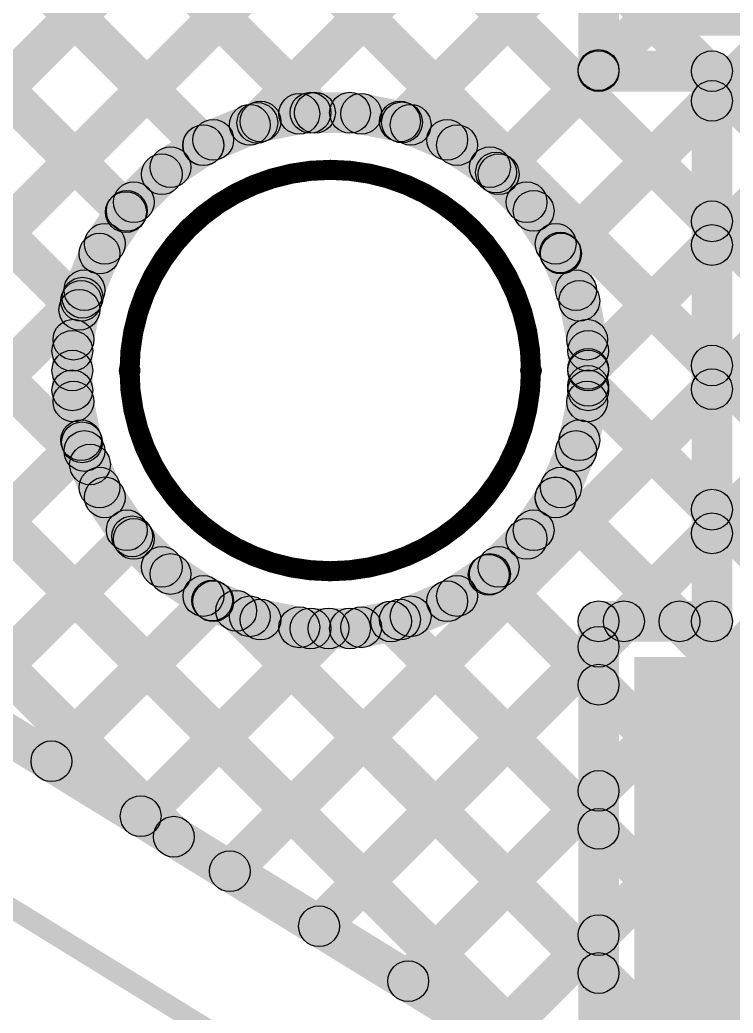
# Model space of a CAD drawing. Header units: millimetres. Extents: x -0.002 to 0.947, y -0.256 to 0.635.
# Drawn here: x 0.0769 to 0.2168, y -0.067 to 0.1279 of the extents above; entities that cross this region are included whole.
import ezdxf

# ---------------------------------------------------------------- set-up
doc = ezdxf.new("R2010")
doc.units = ezdxf.units.MM
doc.header["$MEASUREMENT"] = 0
for name, color, linetype in [('BottomLayer', 5, 'Continuous'), ('Mechanical2', 216, 'Continuous'), ('MultiLayer', 9, 'Continuous'), ('TopLayer', 1, 'Continuous'), ('TopPaste', 8, 'Continuous'), ('TopSolder', 216, 'Continuous')]:
    doc.layers.add(name, color=color, linetype=linetype)

# ---------------------------------------------------------------- blocks, each defined once
blk = doc.blocks.new('DC_005_5A_2_5_SMT_2')
at = {"layer": 'TopLayer'}
blk.add_hatch(color=1, dxfattribs=at).paths.add_polyline_path([(-0.05512, 0.27165), (0.05512, 0.27165), (0.05512, 0.17717), (-0.05512, 0.17717)])
at = {"layer": 'TopPaste'}
blk.add_hatch(color=8, dxfattribs=at).paths.add_polyline_path([(-0.05512, 0.27165), (0.05512, 0.27165), (0.05512, 0.17717), (-0.05512, 0.17717)])
at = {"layer": 'TopSolder'}
for points in [[(-0.05912, 0.27565), (0.05912, 0.27565), (0.05912, 0.17317), (-0.05912, 0.17317)], [(0.18104, 0.27565), (0.29928, 0.27565), (0.29928, 0.17317), (0.18104, 0.17317)]]:
    blk.add_hatch(color=216, dxfattribs=at).paths.add_polyline_path(points)

msp = doc.modelspace()

# ---------------------------------------------------------------- hatches: boundary and pattern name
at = {"layer": 'BottomLayer'}
for points in [[(0.03217, 0.29146), (0.03783, 0.29712), (0.47212, -0.13717), (0.46646, -0.14283)], [(0.03783, 0.07289), (0.03217, 0.07855), (0.24363, 0.29001), (0.24929, 0.28436)], [(0.03783, 0.04461), (0.03217, 0.05027), (0.25778, 0.27587), (0.26343, 0.27022)], [(0.03217, 0.26318), (0.03783, 0.26883), (0.44383, -0.13717), (0.43818, -0.14283)], [(0.12633, 0.10483), (0.12067, 0.11048), (0.27539, 0.2652), (0.28105, 0.25954)], [(0.12093, -0.04199), (0.11528, -0.03633), (0.41563, 0.26402), (0.42129, 0.25836)], [(0.12093, -0.04199), (0.11528, -0.03633), (0.41563, 0.26402), (0.42129, 0.25836)], [(0.13843, -0.05278), (0.13278, -0.04712), (0.44391, 0.26402), (0.44957, 0.25836)], [(0.1547, 0.10492), (0.14905, 0.11057), (0.30249, 0.26402), (0.30815, 0.25836)], [(0.15593, -0.06356), (0.15027, -0.05791), (0.4722, 0.26402), (0.47785, 0.25836)], [(0.17315, 0.09508), (0.16749, 0.10073), (0.33078, 0.26402), (0.33643, 0.25836)], [(0.17343, -0.07435), (0.16777, -0.06869), (0.50048, 0.26402), (0.50614, 0.25836)], [(0.18573, 0.07938), (0.18008, 0.08504), (0.35906, 0.26402), (0.36472, 0.25836)], [(0.19121, 0.05657), (0.18555, 0.06223), (0.38734, 0.26402), (0.393, 0.25836)], [(0.03217, 0.23489), (0.03783, 0.24055), (0.41555, -0.13717), (0.40989, -0.14283)], [(0.03217, 0.20661), (0.03783, 0.21227), (0.13762, 0.11247), (0.13197, 0.10681)], [(0.03217, 0.17832), (0.03783, 0.18398), (0.11572, 0.10609), (0.11007, 0.10043)], [(0.03217, 0.15004), (0.03783, 0.1557), (0.10056, 0.09297), (0.0949, 0.08731)], [(0.19093, -0.08514), (0.18527, -0.07948), (0.41748, 0.15273), (0.42314, 0.14708)], [(0.03217, 0.12176), (0.03783, 0.12741), (0.09142, 0.07382), (0.08576, 0.06816)], [(0.1249, 0.10399), (0.12334, 0.11184), (0.13095, 0.11335), (0.13251, 0.1055)], [(0.13392, 0.10564), (0.13392, 0.11364), (0.14167, 0.11364), (0.14167, 0.10564)], [(0.14308, 0.1055), (0.14464, 0.11335), (0.15225, 0.11184), (0.15069, 0.10399)], [(0.11639, 0.10061), (0.11332, 0.108), (0.12049, 0.11097), (0.12355, 0.10358)], [(0.15204, 0.10358), (0.1551, 0.11097), (0.16227, 0.108), (0.15921, 0.10061)], [(0.10869, 0.09564), (0.10424, 0.10229), (0.11069, 0.1066), (0.11514, 0.09994)], [(0.16045, 0.09994), (0.1649, 0.1066), (0.17135, 0.10229), (0.1669, 0.09564)], [(0.10211, 0.08925), (0.09646, 0.09491), (0.10194, 0.10039), (0.1076, 0.09474)], [(0.16799, 0.09474), (0.17365, 0.10039), (0.17913, 0.09491), (0.17348, 0.08925)], [(0.03217, 0.09347), (0.03783, 0.09913), (0.0935, 0.04345), (0.08785, 0.0378)], [(0.09691, 0.08171), (0.09025, 0.08616), (0.09456, 0.09261), (0.10121, 0.08816)], [(0.17438, 0.08816), (0.18103, 0.09261), (0.18534, 0.08616), (0.17868, 0.08171)], [(0.09327, 0.0733), (0.08588, 0.07636), (0.08885, 0.08353), (0.09624, 0.08047)], [(0.17935, 0.08047), (0.18674, 0.08353), (0.18971, 0.07636), (0.18232, 0.0733)], [(0.03783, 0.01633), (0.03217, 0.02198), (0.08637, 0.07618), (0.09203, 0.07052)], [(0.09135, 0.06434), (0.0835, 0.0659), (0.08501, 0.07351), (0.09286, 0.07195)], [(0.18273, 0.07195), (0.19058, 0.07351), (0.19209, 0.0659), (0.18424, 0.06434)], [(0.03217, 0.06519), (0.03783, 0.07084), (0.18369, -0.07502), (0.17803, -0.08068)], [(0.09121, 0.05906), (0.08321, 0.05906), (0.08321, 0.06293), (0.09121, 0.06293)], [(0.19238, 0.05906), (0.18438, 0.05906), (0.18438, 0.06293), (0.19238, 0.06293)], [(0.09121, 0.05518), (0.08321, 0.05518), (0.08321, 0.05906), (0.09121, 0.05906)], [(0.19238, 0.05518), (0.18438, 0.05518), (0.18438, 0.05906), (0.19238, 0.05906)], [(0.18555, 0.05323), (0.19121, 0.05888), (0.38727, -0.13717), (0.38161, -0.14283)], [(0.0835, 0.05221), (0.09135, 0.05377), (0.09286, 0.04616), (0.08501, 0.0446)], [(0.19058, 0.0446), (0.18273, 0.04616), (0.18424, 0.05377), (0.19209, 0.05221)], [(0.05094, 0.00116), (0.04529, 0.00681), (0.08628, 0.04781), (0.09193, 0.04215)], [(0.08588, 0.04175), (0.09327, 0.04481), (0.09624, 0.03765), (0.08885, 0.03458)], [(0.18674, 0.03458), (0.17935, 0.03765), (0.18232, 0.04481), (0.18971, 0.04175)], [(0.03217, 0.0369), (0.03783, 0.04256), (0.10995, -0.02956), (0.10429, -0.03522)], [(0.09025, 0.03195), (0.09691, 0.0364), (0.10121, 0.02995), (0.09456, 0.0255)], [(0.18103, 0.0255), (0.17438, 0.02995), (0.17868, 0.0364), (0.18534, 0.03195)], [(0.17917, 0.03133), (0.18483, 0.03698), (0.35898, -0.13717), (0.35332, -0.14283)], [(0.06844, -0.00963), (0.06278, -0.00397), (0.09612, 0.02936), (0.10177, 0.0237)], [(0.09646, 0.0232), (0.10211, 0.02886), (0.1076, 0.02337), (0.10194, 0.01772)], [(0.17365, 0.01772), (0.16799, 0.02337), (0.17348, 0.02886), (0.17913, 0.0232)], [(0.10424, 0.01582), (0.10869, 0.02247), (0.11514, 0.01817), (0.11069, 0.01151)], [(0.1649, 0.01151), (0.16045, 0.01817), (0.1669, 0.02247), (0.17135, 0.01582)], [(0.16605, 0.01616), (0.17171, 0.02182), (0.3307, -0.13717), (0.32504, -0.14283)], [(0.08594, -0.02042), (0.08028, -0.01476), (0.11181, 0.01677), (0.11747, 0.01112)], [(0.11332, 0.01011), (0.11639, 0.0175), (0.12355, 0.01453), (0.12049, 0.00714)], [(0.1551, 0.00714), (0.15204, 0.01453), (0.15921, 0.0175), (0.16227, 0.01011)], [(0.0329, 0.00866), (0.0371, 0.01547), (0.28379, -0.13659), (0.27959, -0.14341)], [(0.11654, 0.00911), (0.12219, 0.01476), (0.25743, -0.12048), (0.25178, -0.12613)], [(0.12334, 0.00627), (0.1249, 0.01412), (0.13251, 0.01261), (0.13095, 0.00476)], [(0.14464, 0.00476), (0.14308, 0.01261), (0.15069, 0.01412), (0.15225, 0.00627)], [(0.13392, 0.00447), (0.13392, 0.01247), (0.14167, 0.01247), (0.14167, 0.00447)], [(0.1469, 0.00702), (0.15256, 0.01268), (0.30241, -0.13717), (0.29676, -0.14283)], [(0.10344, -0.0312), (0.09778, -0.02555), (0.13462, 0.0113), (0.14028, 0.00564)]]:
    msp.add_hatch(color=5, dxfattribs=at).paths.add_polyline_path(points)
h = msp.add_hatch(color=5, dxfattribs=at)
edge = h.paths.add_edge_path()
edge.add_arc((0.13173, 0.10943), 0.004, 0, 360)
h = msp.add_hatch(color=5, dxfattribs=at)
edge = h.paths.add_edge_path()
edge.add_arc((0.13392, 0.10964), 0.004, 0, 360)
h = msp.add_hatch(color=5, dxfattribs=at)
edge = h.paths.add_edge_path()
edge.add_arc((0.1348, 0.10964), 0.004, 0, 360)
h = msp.add_hatch(color=5, dxfattribs=at)
edge = h.paths.add_edge_path()
edge.add_arc((0.14167, 0.10964), 0.004, 0, 360)
h = msp.add_hatch(color=5, dxfattribs=at)
edge = h.paths.add_edge_path()
edge.add_arc((0.14386, 0.10943), 0.004, 0, 360)
h = msp.add_hatch(color=5, dxfattribs=at)
edge = h.paths.add_edge_path()
edge.add_arc((0.12202, 0.10727), 0.004, 0, 360)
h = msp.add_hatch(color=5, dxfattribs=at)
edge = h.paths.add_edge_path()
edge.add_arc((0.1235, 0.10765), 0.004, 0, 360)
h = msp.add_hatch(color=5, dxfattribs=at)
edge = h.paths.add_edge_path()
edge.add_arc((0.12412, 0.10791), 0.004, 0, 360)
h = msp.add_hatch(color=5, dxfattribs=at)
edge = h.paths.add_edge_path()
edge.add_arc((0.15147, 0.10791), 0.004, 0, 360)
h = msp.add_hatch(color=5, dxfattribs=at)
edge = h.paths.add_edge_path()
edge.add_arc((0.15187, 0.10774), 0.004, 0, 360)
h = msp.add_hatch(color=5, dxfattribs=at)
edge = h.paths.add_edge_path()
edge.add_arc((0.15357, 0.10727), 0.004, 0, 360)
h = msp.add_hatch(color=5, dxfattribs=at)
edge = h.paths.add_edge_path()
edge.add_arc((0.1129, 0.10326), 0.004, 0, 360)
h = msp.add_hatch(color=5, dxfattribs=at)
edge = h.paths.add_edge_path()
edge.add_arc((0.11292, 0.10327), 0.004, 0, 360)
h = msp.add_hatch(color=5, dxfattribs=at)
edge = h.paths.add_edge_path()
edge.add_arc((0.11485, 0.10431), 0.004, 0, 360)
h = msp.add_hatch(color=5, dxfattribs=at)
edge = h.paths.add_edge_path()
edge.add_arc((0.16074, 0.10431), 0.004, 0, 360)
h = msp.add_hatch(color=5, dxfattribs=at)
edge = h.paths.add_edge_path()
edge.add_arc((0.16267, 0.10327), 0.004, 0, 360)
h = msp.add_hatch(color=5, dxfattribs=at)
edge = h.paths.add_edge_path()
edge.add_arc((0.10477, 0.09757), 0.004, 0, 360)
h = msp.add_hatch(color=5, dxfattribs=at)
edge = h.paths.add_edge_path()
edge.add_arc((0.10647, 0.09896), 0.004, 0, 360)
h = msp.add_hatch(color=5, dxfattribs=at)
edge = h.paths.add_edge_path()
edge.add_arc((0.16912, 0.09896), 0.004, 0, 360)
h = msp.add_hatch(color=5, dxfattribs=at)
edge = h.paths.add_edge_path()
edge.add_arc((0.17032, 0.0979), 0.004, 0, 360)
h = msp.add_hatch(color=5, dxfattribs=at)
edge = h.paths.add_edge_path()
edge.add_arc((0.17082, 0.09757), 0.004, 0, 360)
h = msp.add_hatch(color=5, dxfattribs=at)
edge = h.paths.add_edge_path()
edge.add_arc((0.09928, 0.09208), 0.004, 0, 360)
h = msp.add_hatch(color=5, dxfattribs=at)
edge = h.paths.add_edge_path()
edge.add_arc((0.17631, 0.09208), 0.004, 0, 360)
h = msp.add_hatch(color=5, dxfattribs=at)
edge = h.paths.add_edge_path()
edge.add_arc((0.09773, 0.09014), 0.004, 0, 360)
h = msp.add_hatch(color=5, dxfattribs=at)
edge = h.paths.add_edge_path()
edge.add_arc((0.09789, 0.09038), 0.004, 0, 360)
h = msp.add_hatch(color=5, dxfattribs=at)
edge = h.paths.add_edge_path()
edge.add_arc((0.1777, 0.09038), 0.004, 0, 360)
h = msp.add_hatch(color=5, dxfattribs=at)
edge = h.paths.add_edge_path()
edge.add_arc((0.09358, 0.08393), 0.004, 0, 360)
h = msp.add_hatch(color=5, dxfattribs=at)
edge = h.paths.add_edge_path()
edge.add_arc((0.18201, 0.08393), 0.004, 0, 360)
h = msp.add_hatch(color=5, dxfattribs=at)
edge = h.paths.add_edge_path()
edge.add_arc((0.09254, 0.082), 0.004, 0, 360)
h = msp.add_hatch(color=5, dxfattribs=at)
edge = h.paths.add_edge_path()
edge.add_arc((0.18291, 0.08221), 0.004, 0, 360)
h = msp.add_hatch(color=5, dxfattribs=at)
edge = h.paths.add_edge_path()
edge.add_arc((0.18305, 0.082), 0.004, 0, 360)
h = msp.add_hatch(color=5, dxfattribs=at)
edge = h.paths.add_edge_path()
edge.add_arc((0.08958, 0.07483), 0.004, 0, 360)
h = msp.add_hatch(color=5, dxfattribs=at)
edge = h.paths.add_edge_path()
edge.add_arc((0.18601, 0.07483), 0.004, 0, 360)
h = msp.add_hatch(color=5, dxfattribs=at)
edge = h.paths.add_edge_path()
edge.add_arc((0.08894, 0.07273), 0.004, 0, 360)
h = msp.add_hatch(color=5, dxfattribs=at)
edge = h.paths.add_edge_path()
edge.add_arc((0.0892, 0.07335), 0.004, 0, 360)
h = msp.add_hatch(color=5, dxfattribs=at)
edge = h.paths.add_edge_path()
edge.add_arc((0.18665, 0.07273), 0.004, 0, 360)
h = msp.add_hatch(color=5, dxfattribs=at)
edge = h.paths.add_edge_path()
edge.add_arc((0.08859, 0.07099), 0.004, 0, 360)
h = msp.add_hatch(color=5, dxfattribs=at)
edge = h.paths.add_edge_path()
edge.add_arc((0.08743, 0.06512), 0.004, 0, 360)
h = msp.add_hatch(color=5, dxfattribs=at)
edge = h.paths.add_edge_path()
edge.add_arc((0.18817, 0.06512), 0.004, 0, 360)
h = msp.add_hatch(color=5, dxfattribs=at)
edge = h.paths.add_edge_path()
edge.add_arc((0.08721, 0.06293), 0.004, 0, 360)
h = msp.add_hatch(color=5, dxfattribs=at)
edge = h.paths.add_edge_path()
edge.add_arc((0.18838, 0.06293), 0.004, 0, 360)
h = msp.add_hatch(color=5, dxfattribs=at)
edge = h.paths.add_edge_path()
edge.add_arc((0.08721, 0.05906), 0.004, 0, 360)
h = msp.add_hatch(color=5, dxfattribs=at)
edge = h.paths.add_edge_path()
edge.add_arc((0.08721, 0.05906), 0.004, 0, 360)
h = msp.add_hatch(color=5, dxfattribs=at)
edge = h.paths.add_edge_path()
edge.add_arc((0.18838, 0.0594), 0.004, 0, 360)
h = msp.add_hatch(color=5, dxfattribs=at)
edge = h.paths.add_edge_path()
edge.add_arc((0.18838, 0.05906), 0.004, 0, 360)
h = msp.add_hatch(color=5, dxfattribs=at)
edge = h.paths.add_edge_path()
edge.add_arc((0.18838, 0.05906), 0.004, 0, 360)
h = msp.add_hatch(color=5, dxfattribs=at)
edge = h.paths.add_edge_path()
edge.add_arc((0.08721, 0.05518), 0.004, 0, 360)
h = msp.add_hatch(color=5, dxfattribs=at)
edge = h.paths.add_edge_path()
edge.add_arc((0.18838, 0.05606), 0.004, 0, 360)
h = msp.add_hatch(color=5, dxfattribs=at)
edge = h.paths.add_edge_path()
edge.add_arc((0.18838, 0.05518), 0.004, 0, 360)
h = msp.add_hatch(color=5, dxfattribs=at)
edge = h.paths.add_edge_path()
edge.add_arc((0.08743, 0.05299), 0.004, 0, 360)
h = msp.add_hatch(color=5, dxfattribs=at)
edge = h.paths.add_edge_path()
edge.add_arc((0.18817, 0.05299), 0.004, 0, 360)
h = msp.add_hatch(color=5, dxfattribs=at)
edge = h.paths.add_edge_path()
edge.add_arc((0.08894, 0.04538), 0.004, 0, 360)
h = msp.add_hatch(color=5, dxfattribs=at)
edge = h.paths.add_edge_path()
edge.add_arc((0.08911, 0.04498), 0.004, 0, 360)
h = msp.add_hatch(color=5, dxfattribs=at)
edge = h.paths.add_edge_path()
edge.add_arc((0.18665, 0.04538), 0.004, 0, 360)
h = msp.add_hatch(color=5, dxfattribs=at)
edge = h.paths.add_edge_path()
edge.add_arc((0.08958, 0.04328), 0.004, 0, 360)
h = msp.add_hatch(color=5, dxfattribs=at)
edge = h.paths.add_edge_path()
edge.add_arc((0.18601, 0.04328), 0.004, 0, 360)
h = msp.add_hatch(color=5, dxfattribs=at)
edge = h.paths.add_edge_path()
edge.add_arc((0.09068, 0.04062), 0.004, 0, 360)
h = msp.add_hatch(color=5, dxfattribs=at)
edge = h.paths.add_edge_path()
edge.add_arc((0.09254, 0.03611), 0.004, 0, 360)
h = msp.add_hatch(color=5, dxfattribs=at)
edge = h.paths.add_edge_path()
edge.add_arc((0.18305, 0.03611), 0.004, 0, 360)
h = msp.add_hatch(color=5, dxfattribs=at)
edge = h.paths.add_edge_path()
edge.add_arc((0.09358, 0.03418), 0.004, 0, 360)
h = msp.add_hatch(color=5, dxfattribs=at)
edge = h.paths.add_edge_path()
edge.add_arc((0.182, 0.03416), 0.004, 0, 360)
h = msp.add_hatch(color=5, dxfattribs=at)
edge = h.paths.add_edge_path()
edge.add_arc((0.18201, 0.03418), 0.004, 0, 360)
h = msp.add_hatch(color=5, dxfattribs=at)
edge = h.paths.add_edge_path()
edge.add_arc((0.09789, 0.02773), 0.004, 0, 360)
h = msp.add_hatch(color=5, dxfattribs=at)
edge = h.paths.add_edge_path()
edge.add_arc((0.1777, 0.02773), 0.004, 0, 360)
h = msp.add_hatch(color=5, dxfattribs=at)
edge = h.paths.add_edge_path()
edge.add_arc((0.09895, 0.02653), 0.004, 0, 360)
h = msp.add_hatch(color=5, dxfattribs=at)
edge = h.paths.add_edge_path()
edge.add_arc((0.09928, 0.02603), 0.004, 0, 360)
h = msp.add_hatch(color=5, dxfattribs=at)
edge = h.paths.add_edge_path()
edge.add_arc((0.17631, 0.02603), 0.004, 0, 360)
h = msp.add_hatch(color=5, dxfattribs=at)
edge = h.paths.add_edge_path()
edge.add_arc((0.10477, 0.02054), 0.004, 0, 360)
h = msp.add_hatch(color=5, dxfattribs=at)
edge = h.paths.add_edge_path()
edge.add_arc((0.17082, 0.02054), 0.004, 0, 360)
h = msp.add_hatch(color=5, dxfattribs=at)
edge = h.paths.add_edge_path()
edge.add_arc((0.10647, 0.01915), 0.004, 0, 360)
h = msp.add_hatch(color=5, dxfattribs=at)
edge = h.paths.add_edge_path()
edge.add_arc((0.16888, 0.01899), 0.004, 0, 360)
h = msp.add_hatch(color=5, dxfattribs=at)
edge = h.paths.add_edge_path()
edge.add_arc((0.16912, 0.01915), 0.004, 0, 360)
h = msp.add_hatch(color=5, dxfattribs=at)
edge = h.paths.add_edge_path()
edge.add_arc((0.11292, 0.01484), 0.004, 0, 360)
h = msp.add_hatch(color=5, dxfattribs=at)
edge = h.paths.add_edge_path()
edge.add_arc((0.11464, 0.01395), 0.004, 0, 360)
h = msp.add_hatch(color=5, dxfattribs=at)
edge = h.paths.add_edge_path()
edge.add_arc((0.11485, 0.0138), 0.004, 0, 360)
h = msp.add_hatch(color=5, dxfattribs=at)
edge = h.paths.add_edge_path()
edge.add_arc((0.16074, 0.0138), 0.004, 0, 360)
h = msp.add_hatch(color=5, dxfattribs=at)
edge = h.paths.add_edge_path()
edge.add_arc((0.16267, 0.01484), 0.004, 0, 360)
h = msp.add_hatch(color=5, dxfattribs=at)
edge = h.paths.add_edge_path()
edge.add_arc((0.11936, 0.01194), 0.004, 0, 360)
h = msp.add_hatch(color=5, dxfattribs=at)
edge = h.paths.add_edge_path()
edge.add_arc((0.12202, 0.01084), 0.004, 0, 360)
h = msp.add_hatch(color=5, dxfattribs=at)
edge = h.paths.add_edge_path()
edge.add_arc((0.12412, 0.0102), 0.004, 0, 360)
h = msp.add_hatch(color=5, dxfattribs=at)
edge = h.paths.add_edge_path()
edge.add_arc((0.14973, 0.00985), 0.004, 0, 360)
h = msp.add_hatch(color=5, dxfattribs=at)
edge = h.paths.add_edge_path()
edge.add_arc((0.15147, 0.0102), 0.004, 0, 360)
h = msp.add_hatch(color=5, dxfattribs=at)
edge = h.paths.add_edge_path()
edge.add_arc((0.15357, 0.01084), 0.004, 0, 360)
h = msp.add_hatch(color=5, dxfattribs=at)
edge = h.paths.add_edge_path()
edge.add_arc((0.13173, 0.00869), 0.004, 0, 360)
h = msp.add_hatch(color=5, dxfattribs=at)
edge = h.paths.add_edge_path()
edge.add_arc((0.13392, 0.00847), 0.004, 0, 360)
h = msp.add_hatch(color=5, dxfattribs=at)
edge = h.paths.add_edge_path()
edge.add_arc((0.13745, 0.00847), 0.004, 0, 360)
h = msp.add_hatch(color=5, dxfattribs=at)
edge = h.paths.add_edge_path()
edge.add_arc((0.14167, 0.00847), 0.004, 0, 360)
h = msp.add_hatch(color=5, dxfattribs=at)
edge = h.paths.add_edge_path()
edge.add_arc((0.14386, 0.00869), 0.004, 0, 360)
h = msp.add_hatch(color=5, dxfattribs=at)
edge = h.paths.add_edge_path()
edge.add_arc((0.08311, -0.01759), 0.004, 0, 360)
h = msp.add_hatch(color=5, dxfattribs=at)
edge = h.paths.add_edge_path()
edge.add_arc((0.10061, -0.02837), 0.004, 0, 360)
h = msp.add_hatch(color=5, dxfattribs=at)
edge = h.paths.add_edge_path()
edge.add_arc((0.10712, -0.03239), 0.004, 0, 360)
h = msp.add_hatch(color=5, dxfattribs=at)
edge = h.paths.add_edge_path()
edge.add_arc((0.11811, -0.03916), 0.004, 0, 360)
h = msp.add_hatch(color=5, dxfattribs=at)
edge = h.paths.add_edge_path()
edge.add_arc((0.11811, -0.03916), 0.004, 0, 360)
h = msp.add_hatch(color=5, dxfattribs=at)
edge = h.paths.add_edge_path()
edge.add_arc((0.1356, -0.04995), 0.004, 0, 360)
h = msp.add_hatch(color=5, dxfattribs=at)
edge = h.paths.add_edge_path()
edge.add_arc((0.1531, -0.06073), 0.004, 0, 360)
at = {"layer": 'Mechanical2'}
h = msp.add_hatch(color=216, dxfattribs=at)
edge = h.paths.add_edge_path()
edge.add_arc((0.09843, 0.05906), 0.00197, 0, 360)
h = msp.add_hatch(color=216, dxfattribs=at)
edge = h.paths.add_edge_path()
edge.add_arc((0.17717, 0.05906), 0.00197, 0, 360)
msp.add_hatch(color=216, dxfattribs=at).paths.add_polyline_path([(-0.00103, -0.00168), (0.00103, 0.00168), (0.28843, -0.17549), (0.28637, -0.17884)])
at = {"layer": 'TopLayer'}
for points in [[(0.03217, 0.26318), (0.03783, 0.26883), (0.2155, 0.09116), (0.20984, 0.08551)], [(0.19443, 0.11778), (0.18643, 0.11778), (0.18643, 0.25002), (0.19443, 0.25002)], [(0.03217, 0.23489), (0.03783, 0.24055), (0.2155, 0.06288), (0.20984, 0.05722)], [(0.03783, 0.07289), (0.03217, 0.07855), (0.1876, 0.23398), (0.19325, 0.22832)], [(0.03217, 0.20661), (0.03783, 0.21227), (0.13762, 0.11247), (0.13197, 0.10681)], [(0.03783, 0.04461), (0.03217, 0.05027), (0.1876, 0.20569), (0.19325, 0.20004)], [(0.03217, 0.17832), (0.03783, 0.18398), (0.11572, 0.10609), (0.11007, 0.10043)], [(0.12633, 0.10483), (0.12067, 0.11048), (0.1876, 0.17741), (0.19325, 0.17175)], [(0.03217, 0.15004), (0.03783, 0.1557), (0.10056, 0.09297), (0.0949, 0.08731)], [(0.1547, 0.10492), (0.14905, 0.11057), (0.1876, 0.14912), (0.19325, 0.14347)], [(0.03217, 0.12176), (0.03783, 0.12741), (0.09142, 0.07382), (0.08576, 0.06816)], [(0.17315, 0.09508), (0.16749, 0.10073), (0.1876, 0.12084), (0.19325, 0.11518)], [(0.19043, 0.11378), (0.19043, 0.12178), (0.21267, 0.12178), (0.21267, 0.11378)], [(0.21667, 0.00986), (0.20867, 0.00986), (0.20867, 0.11778), (0.21667, 0.11778)], [(0.1249, 0.10399), (0.12334, 0.11184), (0.13095, 0.11335), (0.13251, 0.1055)], [(0.13392, 0.10564), (0.13392, 0.11364), (0.14167, 0.11364), (0.14167, 0.10564)], [(0.14308, 0.1055), (0.14464, 0.11335), (0.15225, 0.11184), (0.15069, 0.10399)], [(0.18573, 0.07938), (0.18008, 0.08504), (0.20984, 0.1148), (0.2155, 0.10914)], [(0.11639, 0.10061), (0.11332, 0.108), (0.12049, 0.11097), (0.12355, 0.10358)], [(0.15204, 0.10358), (0.1551, 0.11097), (0.16227, 0.108), (0.15921, 0.10061)], [(0.10869, 0.09564), (0.10424, 0.10229), (0.11069, 0.1066), (0.11514, 0.09994)], [(0.16045, 0.09994), (0.1649, 0.1066), (0.17135, 0.10229), (0.1669, 0.09564)], [(0.10211, 0.08925), (0.09646, 0.09491), (0.10194, 0.10039), (0.1076, 0.09474)], [(0.16799, 0.09474), (0.17365, 0.10039), (0.17913, 0.09491), (0.17348, 0.08925)], [(0.03217, 0.09347), (0.03783, 0.09913), (0.0935, 0.04345), (0.08785, 0.0378)], [(0.09691, 0.08171), (0.09025, 0.08616), (0.09456, 0.09261), (0.10121, 0.08816)], [(0.17438, 0.08816), (0.18103, 0.09261), (0.18534, 0.08616), (0.17868, 0.08171)], [(0.19121, 0.05657), (0.18555, 0.06223), (0.20984, 0.08652), (0.2155, 0.08086)], [(0.09327, 0.0733), (0.08588, 0.07636), (0.08885, 0.08353), (0.09624, 0.08047)], [(0.17935, 0.08047), (0.18674, 0.08353), (0.18971, 0.07636), (0.18232, 0.0733)], [(0.03783, 0.01633), (0.03217, 0.02198), (0.08637, 0.07618), (0.09203, 0.07052)], [(0.09135, 0.06434), (0.0835, 0.0659), (0.08501, 0.07351), (0.09286, 0.07195)], [(0.18273, 0.07195), (0.19058, 0.07351), (0.19209, 0.0659), (0.18424, 0.06434)], [(0.03217, 0.06519), (0.03783, 0.07084), (0.18369, -0.07502), (0.17803, -0.08068)], [(0.09121, 0.05906), (0.08321, 0.05906), (0.08321, 0.06293), (0.09121, 0.06293)], [(0.19238, 0.05906), (0.18438, 0.05906), (0.18438, 0.06293), (0.19238, 0.06293)], [(0.09121, 0.05518), (0.08321, 0.05518), (0.08321, 0.05906), (0.09121, 0.05906)], [(0.19238, 0.05518), (0.18438, 0.05518), (0.18438, 0.05906), (0.19238, 0.05906)], [(0.18555, 0.05323), (0.19121, 0.05888), (0.2155, 0.0346), (0.20984, 0.02894)], [(0.12093, -0.04199), (0.11528, -0.03633), (0.20984, 0.05823), (0.2155, 0.05257)], [(0.12093, -0.04199), (0.11528, -0.03633), (0.20984, 0.05823), (0.2155, 0.05257)], [(0.0835, 0.05221), (0.09135, 0.05377), (0.09286, 0.04616), (0.08501, 0.0446)], [(0.19058, 0.0446), (0.18273, 0.04616), (0.18424, 0.05377), (0.19209, 0.05221)], [(0.05094, 0.00116), (0.04529, 0.00681), (0.08628, 0.04781), (0.09193, 0.04215)], [(0.08588, 0.04175), (0.09327, 0.04481), (0.09624, 0.03765), (0.08885, 0.03458)], [(0.18674, 0.03458), (0.17935, 0.03765), (0.18232, 0.04481), (0.18971, 0.04175)], [(0.03217, 0.0369), (0.03783, 0.04256), (0.10995, -0.02956), (0.10429, -0.03522)], [(0.09025, 0.03195), (0.09691, 0.0364), (0.10121, 0.02995), (0.09456, 0.0255)], [(0.18103, 0.0255), (0.17438, 0.02995), (0.17868, 0.0364), (0.18534, 0.03195)], [(0.17917, 0.03133), (0.18483, 0.03698), (0.20912, 0.01269), (0.20346, 0.00703)], [(0.06844, -0.00963), (0.06278, -0.00397), (0.09612, 0.02936), (0.10177, 0.0237)], [(0.19824, 0.00703), (0.19258, 0.01269), (0.20984, 0.02995), (0.2155, 0.02429)], [(0.09646, 0.0232), (0.10211, 0.02886), (0.1076, 0.02337), (0.10194, 0.01772)], [(0.17365, 0.01772), (0.16799, 0.02337), (0.17348, 0.02886), (0.17913, 0.0232)], [(0.10424, 0.01582), (0.10869, 0.02247), (0.11514, 0.01817), (0.11069, 0.01151)], [(0.1649, 0.01151), (0.16045, 0.01817), (0.1669, 0.02247), (0.17135, 0.01582)], [(0.16605, 0.01616), (0.17171, 0.02182), (0.19325, 0.00027), (0.1876, -0.00539)], [(0.08594, -0.02042), (0.08028, -0.01476), (0.11181, 0.01677), (0.11747, 0.01112)], [(0.11332, 0.01011), (0.11639, 0.0175), (0.12355, 0.01453), (0.12049, 0.00714)], [(0.1551, 0.00714), (0.15204, 0.01453), (0.15921, 0.0175), (0.16227, 0.01011)], [(0.0329, 0.00866), (0.0371, 0.01547), (0.19252, -0.08034), (0.18833, -0.08715)], [(0.11654, 0.00911), (0.12219, 0.01476), (0.19325, -0.0563), (0.1876, -0.06195)], [(0.12334, 0.00627), (0.1249, 0.01412), (0.13251, 0.01261), (0.13095, 0.00476)], [(0.14464, 0.00476), (0.14308, 0.01261), (0.15069, 0.01412), (0.15225, 0.00627)], [(0.19043, 0.00586), (0.19043, 0.01386), (0.21267, 0.01386), (0.21267, 0.00586)], [(0.13392, 0.00447), (0.13392, 0.01247), (0.14167, 0.01247), (0.14167, 0.00447)], [(0.1469, 0.00702), (0.15256, 0.01268), (0.19325, -0.02801), (0.1876, -0.03367)], [(0.19325, 0.00205), (0.1876, 0.0077), (0.19258, 0.01269), (0.19824, 0.00703)], [(0.10344, -0.0312), (0.09778, -0.02555), (0.13462, 0.0113), (0.14028, 0.00564)], [(0.19443, -0.08374), (0.18643, -0.08374), (0.18643, 0.00986), (0.19443, 0.00986)], [(0.13843, -0.05278), (0.13278, -0.04712), (0.1876, 0.0077), (0.19325, 0.00205)], [(0.15593, -0.06356), (0.15027, -0.05791), (0.1876, -0.02058), (0.19325, -0.02624)], [(0.17343, -0.07435), (0.16777, -0.06869), (0.1876, -0.04887), (0.19325, -0.05452)]]:
    msp.add_hatch(color=1, dxfattribs=at).paths.add_polyline_path(points)
h = msp.add_hatch(color=1, dxfattribs=at)
edge = h.paths.add_edge_path()
edge.add_arc((0.19043, 0.11801), 0.004, 0, 360)
h = msp.add_hatch(color=1, dxfattribs=at)
edge = h.paths.add_edge_path()
edge.add_arc((0.19043, 0.11778), 0.004, 0, 360)
h = msp.add_hatch(color=1, dxfattribs=at)
edge = h.paths.add_edge_path()
edge.add_arc((0.19043, 0.11778), 0.004, 0, 360)
h = msp.add_hatch(color=1, dxfattribs=at)
edge = h.paths.add_edge_path()
edge.add_arc((0.21267, 0.11778), 0.004, 0, 360)
h = msp.add_hatch(color=1, dxfattribs=at)
edge = h.paths.add_edge_path()
edge.add_arc((0.21267, 0.11778), 0.004, 0, 360)
h = msp.add_hatch(color=1, dxfattribs=at)
edge = h.paths.add_edge_path()
edge.add_arc((0.21267, 0.11197), 0.004, 0, 360)
h = msp.add_hatch(color=1, dxfattribs=at)
edge = h.paths.add_edge_path()
edge.add_arc((0.13173, 0.10943), 0.004, 0, 360)
h = msp.add_hatch(color=1, dxfattribs=at)
edge = h.paths.add_edge_path()
edge.add_arc((0.13392, 0.10964), 0.004, 0, 360)
h = msp.add_hatch(color=1, dxfattribs=at)
edge = h.paths.add_edge_path()
edge.add_arc((0.1348, 0.10964), 0.004, 0, 360)
h = msp.add_hatch(color=1, dxfattribs=at)
edge = h.paths.add_edge_path()
edge.add_arc((0.14167, 0.10964), 0.004, 0, 360)
h = msp.add_hatch(color=1, dxfattribs=at)
edge = h.paths.add_edge_path()
edge.add_arc((0.14386, 0.10943), 0.004, 0, 360)
h = msp.add_hatch(color=1, dxfattribs=at)
edge = h.paths.add_edge_path()
edge.add_arc((0.12202, 0.10727), 0.004, 0, 360)
h = msp.add_hatch(color=1, dxfattribs=at)
edge = h.paths.add_edge_path()
edge.add_arc((0.1235, 0.10765), 0.004, 0, 360)
h = msp.add_hatch(color=1, dxfattribs=at)
edge = h.paths.add_edge_path()
edge.add_arc((0.12412, 0.10791), 0.004, 0, 360)
h = msp.add_hatch(color=1, dxfattribs=at)
edge = h.paths.add_edge_path()
edge.add_arc((0.15147, 0.10791), 0.004, 0, 360)
h = msp.add_hatch(color=1, dxfattribs=at)
edge = h.paths.add_edge_path()
edge.add_arc((0.15187, 0.10774), 0.004, 0, 360)
h = msp.add_hatch(color=1, dxfattribs=at)
edge = h.paths.add_edge_path()
edge.add_arc((0.15357, 0.10727), 0.004, 0, 360)
h = msp.add_hatch(color=1, dxfattribs=at)
edge = h.paths.add_edge_path()
edge.add_arc((0.1129, 0.10326), 0.004, 0, 360)
h = msp.add_hatch(color=1, dxfattribs=at)
edge = h.paths.add_edge_path()
edge.add_arc((0.11292, 0.10327), 0.004, 0, 360)
h = msp.add_hatch(color=1, dxfattribs=at)
edge = h.paths.add_edge_path()
edge.add_arc((0.11485, 0.10431), 0.004, 0, 360)
h = msp.add_hatch(color=1, dxfattribs=at)
edge = h.paths.add_edge_path()
edge.add_arc((0.16074, 0.10431), 0.004, 0, 360)
h = msp.add_hatch(color=1, dxfattribs=at)
edge = h.paths.add_edge_path()
edge.add_arc((0.16267, 0.10327), 0.004, 0, 360)
h = msp.add_hatch(color=1, dxfattribs=at)
edge = h.paths.add_edge_path()
edge.add_arc((0.10477, 0.09757), 0.004, 0, 360)
h = msp.add_hatch(color=1, dxfattribs=at)
edge = h.paths.add_edge_path()
edge.add_arc((0.10647, 0.09896), 0.004, 0, 360)
h = msp.add_hatch(color=1, dxfattribs=at)
edge = h.paths.add_edge_path()
edge.add_arc((0.16912, 0.09896), 0.004, 0, 360)
h = msp.add_hatch(color=1, dxfattribs=at)
edge = h.paths.add_edge_path()
edge.add_arc((0.17032, 0.0979), 0.004, 0, 360)
h = msp.add_hatch(color=1, dxfattribs=at)
edge = h.paths.add_edge_path()
edge.add_arc((0.17082, 0.09757), 0.004, 0, 360)
h = msp.add_hatch(color=1, dxfattribs=at)
edge = h.paths.add_edge_path()
edge.add_arc((0.09928, 0.09208), 0.004, 0, 360)
h = msp.add_hatch(color=1, dxfattribs=at)
edge = h.paths.add_edge_path()
edge.add_arc((0.17631, 0.09208), 0.004, 0, 360)
h = msp.add_hatch(color=1, dxfattribs=at)
edge = h.paths.add_edge_path()
edge.add_arc((0.09773, 0.09014), 0.004, 0, 360)
h = msp.add_hatch(color=1, dxfattribs=at)
edge = h.paths.add_edge_path()
edge.add_arc((0.09789, 0.09038), 0.004, 0, 360)
h = msp.add_hatch(color=1, dxfattribs=at)
edge = h.paths.add_edge_path()
edge.add_arc((0.1777, 0.09038), 0.004, 0, 360)
h = msp.add_hatch(color=1, dxfattribs=at)
edge = h.paths.add_edge_path()
edge.add_arc((0.21267, 0.08834), 0.004, 0, 360)
h = msp.add_hatch(color=1, dxfattribs=at)
edge = h.paths.add_edge_path()
edge.add_arc((0.09358, 0.08393), 0.004, 0, 360)
h = msp.add_hatch(color=1, dxfattribs=at)
edge = h.paths.add_edge_path()
edge.add_arc((0.18201, 0.08393), 0.004, 0, 360)
h = msp.add_hatch(color=1, dxfattribs=at)
edge = h.paths.add_edge_path()
edge.add_arc((0.21267, 0.08369), 0.004, 0, 360)
h = msp.add_hatch(color=1, dxfattribs=at)
edge = h.paths.add_edge_path()
edge.add_arc((0.09254, 0.082), 0.004, 0, 360)
h = msp.add_hatch(color=1, dxfattribs=at)
edge = h.paths.add_edge_path()
edge.add_arc((0.18291, 0.08221), 0.004, 0, 360)
h = msp.add_hatch(color=1, dxfattribs=at)
edge = h.paths.add_edge_path()
edge.add_arc((0.18305, 0.082), 0.004, 0, 360)
h = msp.add_hatch(color=1, dxfattribs=at)
edge = h.paths.add_edge_path()
edge.add_arc((0.08958, 0.07483), 0.004, 0, 360)
h = msp.add_hatch(color=1, dxfattribs=at)
edge = h.paths.add_edge_path()
edge.add_arc((0.18601, 0.07483), 0.004, 0, 360)
h = msp.add_hatch(color=1, dxfattribs=at)
edge = h.paths.add_edge_path()
edge.add_arc((0.08894, 0.07273), 0.004, 0, 360)
h = msp.add_hatch(color=1, dxfattribs=at)
edge = h.paths.add_edge_path()
edge.add_arc((0.0892, 0.07335), 0.004, 0, 360)
h = msp.add_hatch(color=1, dxfattribs=at)
edge = h.paths.add_edge_path()
edge.add_arc((0.18665, 0.07273), 0.004, 0, 360)
h = msp.add_hatch(color=1, dxfattribs=at)
edge = h.paths.add_edge_path()
edge.add_arc((0.08859, 0.07099), 0.004, 0, 360)
h = msp.add_hatch(color=1, dxfattribs=at)
edge = h.paths.add_edge_path()
edge.add_arc((0.08743, 0.06512), 0.004, 0, 360)
h = msp.add_hatch(color=1, dxfattribs=at)
edge = h.paths.add_edge_path()
edge.add_arc((0.18817, 0.06512), 0.004, 0, 360)
h = msp.add_hatch(color=1, dxfattribs=at)
edge = h.paths.add_edge_path()
edge.add_arc((0.08721, 0.06293), 0.004, 0, 360)
h = msp.add_hatch(color=1, dxfattribs=at)
edge = h.paths.add_edge_path()
edge.add_arc((0.18838, 0.06293), 0.004, 0, 360)
h = msp.add_hatch(color=1, dxfattribs=at)
edge = h.paths.add_edge_path()
edge.add_arc((0.08721, 0.05906), 0.004, 0, 360)
h = msp.add_hatch(color=1, dxfattribs=at)
edge = h.paths.add_edge_path()
edge.add_arc((0.08721, 0.05906), 0.004, 0, 360)
h = msp.add_hatch(color=1, dxfattribs=at)
edge = h.paths.add_edge_path()
edge.add_arc((0.18838, 0.0594), 0.004, 0, 360)
h = msp.add_hatch(color=1, dxfattribs=at)
edge = h.paths.add_edge_path()
edge.add_arc((0.18838, 0.05906), 0.004, 0, 360)
h = msp.add_hatch(color=1, dxfattribs=at)
edge = h.paths.add_edge_path()
edge.add_arc((0.18838, 0.05906), 0.004, 0, 360)
h = msp.add_hatch(color=1, dxfattribs=at)
edge = h.paths.add_edge_path()
edge.add_arc((0.21267, 0.06005), 0.004, 0, 360)
h = msp.add_hatch(color=1, dxfattribs=at)
edge = h.paths.add_edge_path()
edge.add_arc((0.08721, 0.05518), 0.004, 0, 360)
h = msp.add_hatch(color=1, dxfattribs=at)
edge = h.paths.add_edge_path()
edge.add_arc((0.18838, 0.05606), 0.004, 0, 360)
h = msp.add_hatch(color=1, dxfattribs=at)
edge = h.paths.add_edge_path()
edge.add_arc((0.18838, 0.05518), 0.004, 0, 360)
h = msp.add_hatch(color=1, dxfattribs=at)
edge = h.paths.add_edge_path()
edge.add_arc((0.21267, 0.0554), 0.004, 0, 360)
h = msp.add_hatch(color=1, dxfattribs=at)
edge = h.paths.add_edge_path()
edge.add_arc((0.21267, 0.0554), 0.004, 0, 360)
h = msp.add_hatch(color=1, dxfattribs=at)
edge = h.paths.add_edge_path()
edge.add_arc((0.08743, 0.05299), 0.004, 0, 360)
h = msp.add_hatch(color=1, dxfattribs=at)
edge = h.paths.add_edge_path()
edge.add_arc((0.18817, 0.05299), 0.004, 0, 360)
h = msp.add_hatch(color=1, dxfattribs=at)
edge = h.paths.add_edge_path()
edge.add_arc((0.08894, 0.04538), 0.004, 0, 360)
h = msp.add_hatch(color=1, dxfattribs=at)
edge = h.paths.add_edge_path()
edge.add_arc((0.08911, 0.04498), 0.004, 0, 360)
h = msp.add_hatch(color=1, dxfattribs=at)
edge = h.paths.add_edge_path()
edge.add_arc((0.18665, 0.04538), 0.004, 0, 360)
h = msp.add_hatch(color=1, dxfattribs=at)
edge = h.paths.add_edge_path()
edge.add_arc((0.08958, 0.04328), 0.004, 0, 360)
h = msp.add_hatch(color=1, dxfattribs=at)
edge = h.paths.add_edge_path()
edge.add_arc((0.18601, 0.04328), 0.004, 0, 360)
h = msp.add_hatch(color=1, dxfattribs=at)
edge = h.paths.add_edge_path()
edge.add_arc((0.09068, 0.04062), 0.004, 0, 360)
h = msp.add_hatch(color=1, dxfattribs=at)
edge = h.paths.add_edge_path()
edge.add_arc((0.09254, 0.03611), 0.004, 0, 360)
h = msp.add_hatch(color=1, dxfattribs=at)
edge = h.paths.add_edge_path()
edge.add_arc((0.18305, 0.03611), 0.004, 0, 360)
h = msp.add_hatch(color=1, dxfattribs=at)
edge = h.paths.add_edge_path()
edge.add_arc((0.09358, 0.03418), 0.004, 0, 360)
h = msp.add_hatch(color=1, dxfattribs=at)
edge = h.paths.add_edge_path()
edge.add_arc((0.182, 0.03416), 0.004, 0, 360)
h = msp.add_hatch(color=1, dxfattribs=at)
edge = h.paths.add_edge_path()
edge.add_arc((0.18201, 0.03418), 0.004, 0, 360)
h = msp.add_hatch(color=1, dxfattribs=at)
edge = h.paths.add_edge_path()
edge.add_arc((0.21267, 0.03177), 0.004, 0, 360)
h = msp.add_hatch(color=1, dxfattribs=at)
edge = h.paths.add_edge_path()
edge.add_arc((0.09789, 0.02773), 0.004, 0, 360)
h = msp.add_hatch(color=1, dxfattribs=at)
edge = h.paths.add_edge_path()
edge.add_arc((0.1777, 0.02773), 0.004, 0, 360)
h = msp.add_hatch(color=1, dxfattribs=at)
edge = h.paths.add_edge_path()
edge.add_arc((0.09895, 0.02653), 0.004, 0, 360)
h = msp.add_hatch(color=1, dxfattribs=at)
edge = h.paths.add_edge_path()
edge.add_arc((0.09928, 0.02603), 0.004, 0, 360)
h = msp.add_hatch(color=1, dxfattribs=at)
edge = h.paths.add_edge_path()
edge.add_arc((0.17631, 0.02603), 0.004, 0, 360)
h = msp.add_hatch(color=1, dxfattribs=at)
edge = h.paths.add_edge_path()
edge.add_arc((0.21267, 0.02712), 0.004, 0, 360)
h = msp.add_hatch(color=1, dxfattribs=at)
edge = h.paths.add_edge_path()
edge.add_arc((0.10477, 0.02054), 0.004, 0, 360)
h = msp.add_hatch(color=1, dxfattribs=at)
edge = h.paths.add_edge_path()
edge.add_arc((0.17082, 0.02054), 0.004, 0, 360)
h = msp.add_hatch(color=1, dxfattribs=at)
edge = h.paths.add_edge_path()
edge.add_arc((0.10647, 0.01915), 0.004, 0, 360)
h = msp.add_hatch(color=1, dxfattribs=at)
edge = h.paths.add_edge_path()
edge.add_arc((0.16888, 0.01899), 0.004, 0, 360)
h = msp.add_hatch(color=1, dxfattribs=at)
edge = h.paths.add_edge_path()
edge.add_arc((0.16912, 0.01915), 0.004, 0, 360)
h = msp.add_hatch(color=1, dxfattribs=at)
edge = h.paths.add_edge_path()
edge.add_arc((0.11292, 0.01484), 0.004, 0, 360)
h = msp.add_hatch(color=1, dxfattribs=at)
edge = h.paths.add_edge_path()
edge.add_arc((0.11464, 0.01395), 0.004, 0, 360)
h = msp.add_hatch(color=1, dxfattribs=at)
edge = h.paths.add_edge_path()
edge.add_arc((0.11485, 0.0138), 0.004, 0, 360)
h = msp.add_hatch(color=1, dxfattribs=at)
edge = h.paths.add_edge_path()
edge.add_arc((0.16074, 0.0138), 0.004, 0, 360)
h = msp.add_hatch(color=1, dxfattribs=at)
edge = h.paths.add_edge_path()
edge.add_arc((0.16267, 0.01484), 0.004, 0, 360)
h = msp.add_hatch(color=1, dxfattribs=at)
edge = h.paths.add_edge_path()
edge.add_arc((0.11936, 0.01194), 0.004, 0, 360)
h = msp.add_hatch(color=1, dxfattribs=at)
edge = h.paths.add_edge_path()
edge.add_arc((0.12202, 0.01084), 0.004, 0, 360)
h = msp.add_hatch(color=1, dxfattribs=at)
edge = h.paths.add_edge_path()
edge.add_arc((0.12412, 0.0102), 0.004, 0, 360)
h = msp.add_hatch(color=1, dxfattribs=at)
edge = h.paths.add_edge_path()
edge.add_arc((0.14973, 0.00985), 0.004, 0, 360)
h = msp.add_hatch(color=1, dxfattribs=at)
edge = h.paths.add_edge_path()
edge.add_arc((0.15147, 0.0102), 0.004, 0, 360)
h = msp.add_hatch(color=1, dxfattribs=at)
edge = h.paths.add_edge_path()
edge.add_arc((0.15357, 0.01084), 0.004, 0, 360)
h = msp.add_hatch(color=1, dxfattribs=at)
edge = h.paths.add_edge_path()
edge.add_arc((0.19043, 0.00986), 0.004, 0, 360)
h = msp.add_hatch(color=1, dxfattribs=at)
edge = h.paths.add_edge_path()
edge.add_arc((0.19043, 0.00986), 0.004, 0, 360)
h = msp.add_hatch(color=1, dxfattribs=at)
edge = h.paths.add_edge_path()
edge.add_arc((0.19541, 0.00986), 0.004, 0, 360)
h = msp.add_hatch(color=1, dxfattribs=at)
edge = h.paths.add_edge_path()
edge.add_arc((0.19541, 0.00986), 0.004, 0, 360)
h = msp.add_hatch(color=1, dxfattribs=at)
edge = h.paths.add_edge_path()
edge.add_arc((0.20629, 0.00986), 0.004, 0, 360)
h = msp.add_hatch(color=1, dxfattribs=at)
edge = h.paths.add_edge_path()
edge.add_arc((0.21267, 0.00986), 0.004, 0, 360)
h = msp.add_hatch(color=1, dxfattribs=at)
edge = h.paths.add_edge_path()
edge.add_arc((0.21267, 0.00986), 0.004, 0, 360)
h = msp.add_hatch(color=1, dxfattribs=at)
edge = h.paths.add_edge_path()
edge.add_arc((0.13173, 0.00869), 0.004, 0, 360)
h = msp.add_hatch(color=1, dxfattribs=at)
edge = h.paths.add_edge_path()
edge.add_arc((0.13392, 0.00847), 0.004, 0, 360)
h = msp.add_hatch(color=1, dxfattribs=at)
edge = h.paths.add_edge_path()
edge.add_arc((0.13745, 0.00847), 0.004, 0, 360)
h = msp.add_hatch(color=1, dxfattribs=at)
edge = h.paths.add_edge_path()
edge.add_arc((0.14167, 0.00847), 0.004, 0, 360)
h = msp.add_hatch(color=1, dxfattribs=at)
edge = h.paths.add_edge_path()
edge.add_arc((0.14386, 0.00869), 0.004, 0, 360)
h = msp.add_hatch(color=1, dxfattribs=at)
edge = h.paths.add_edge_path()
edge.add_arc((0.19043, 0.00487), 0.004, 0, 360)
h = msp.add_hatch(color=1, dxfattribs=at)
edge = h.paths.add_edge_path()
edge.add_arc((0.19043, 0.00487), 0.004, 0, 360)
h = msp.add_hatch(color=1, dxfattribs=at)
edge = h.paths.add_edge_path()
edge.add_arc((0.19043, -0.00256), 0.004, 0, 360)
h = msp.add_hatch(color=1, dxfattribs=at)
edge = h.paths.add_edge_path()
edge.add_arc((0.08311, -0.01759), 0.004, 0, 360)
h = msp.add_hatch(color=1, dxfattribs=at)
edge = h.paths.add_edge_path()
edge.add_arc((0.19043, -0.02341), 0.004, 0, 360)
h = msp.add_hatch(color=1, dxfattribs=at)
edge = h.paths.add_edge_path()
edge.add_arc((0.10061, -0.02837), 0.004, 0, 360)
h = msp.add_hatch(color=1, dxfattribs=at)
edge = h.paths.add_edge_path()
edge.add_arc((0.19043, -0.03084), 0.004, 0, 360)
h = msp.add_hatch(color=1, dxfattribs=at)
edge = h.paths.add_edge_path()
edge.add_arc((0.10712, -0.03239), 0.004, 0, 360)
h = msp.add_hatch(color=1, dxfattribs=at)
edge = h.paths.add_edge_path()
edge.add_arc((0.11811, -0.03916), 0.004, 0, 360)
h = msp.add_hatch(color=1, dxfattribs=at)
edge = h.paths.add_edge_path()
edge.add_arc((0.11811, -0.03916), 0.004, 0, 360)
h = msp.add_hatch(color=1, dxfattribs=at)
edge = h.paths.add_edge_path()
edge.add_arc((0.1356, -0.04995), 0.004, 0, 360)
h = msp.add_hatch(color=1, dxfattribs=at)
edge = h.paths.add_edge_path()
edge.add_arc((0.19043, -0.05169), 0.004, 0, 360)
h = msp.add_hatch(color=1, dxfattribs=at)
edge = h.paths.add_edge_path()
edge.add_arc((0.19043, -0.05913), 0.004, 0, 360)
h = msp.add_hatch(color=1, dxfattribs=at)
edge = h.paths.add_edge_path()
edge.add_arc((0.1531, -0.06073), 0.004, 0, 360)

# ---------------------------------------------------------------- linework, layer by layer
at = {"layer": 'BottomLayer'}
for centre in [(0.13173, 0.10943), (0.13392, 0.10964), (0.1348, 0.10964), (0.14167, 0.10964), (0.14386, 0.10943), (0.12202, 0.10727), (0.1235, 0.10765), (0.12412, 0.10791), (0.15147, 0.10791), (0.15187, 0.10774), (0.15357, 0.10727), (0.1129, 0.10326), (0.11292, 0.10327), (0.11485, 0.10431), (0.16074, 0.10431), (0.16267, 0.10327), (0.10477, 0.09757), (0.10647, 0.09896), (0.16912, 0.09896), (0.17032, 0.0979), (0.17082, 0.09757), (0.09928, 0.09208), (0.17631, 0.09208), (0.09773, 0.09014), (0.09789, 0.09038), (0.1777, 0.09038), (0.09358, 0.08393), (0.18201, 0.08393), (0.09254, 0.082), (0.18291, 0.08221), (0.18305, 0.082), (0.08958, 0.07483), (0.18601, 0.07483), (0.08894, 0.07273), (0.0892, 0.07335), (0.18665, 0.07273), (0.08859, 0.07099), (0.08743, 0.06512), (0.18817, 0.06512), (0.08721, 0.06293), (0.18838, 0.06293), (0.08721, 0.05906), (0.08721, 0.05906), (0.18838, 0.0594), (0.18838, 0.05906), (0.18838, 0.05906), (0.08721, 0.05518), (0.18838, 0.05606), (0.18838, 0.05518), (0.08743, 0.05299), (0.18817, 0.05299), (0.08894, 0.04538), (0.08911, 0.04498), (0.18665, 0.04538), (0.08958, 0.04328), (0.18601, 0.04328), (0.09068, 0.04062), (0.09254, 0.03611), (0.18305, 0.03611), (0.09358, 0.03418), (0.182, 0.03416), (0.18201, 0.03418), (0.09789, 0.02773), (0.1777, 0.02773), (0.09895, 0.02653), (0.09928, 0.02603), (0.17631, 0.02603), (0.10477, 0.02054), (0.17082, 0.02054), (0.10647, 0.01915), (0.16888, 0.01899), (0.16912, 0.01915), (0.11292, 0.01484), (0.11464, 0.01395), (0.11485, 0.0138), (0.16074, 0.0138), (0.16267, 0.01484), (0.11936, 0.01194), (0.12202, 0.01084), (0.12412, 0.0102), (0.14973, 0.00985), (0.15147, 0.0102), (0.15357, 0.01084), (0.13173, 0.00869), (0.13392, 0.00847), (0.13745, 0.00847), (0.14167, 0.00847), (0.14386, 0.00869), (0.08311, -0.01759), (0.10061, -0.02837), (0.10712, -0.03239), (0.11811, -0.03916), (0.11811, -0.03916), (0.1356, -0.04995), (0.1531, -0.06073)]:
    msp.add_circle(centre, 0.004, dxfattribs=at)
at = {"layer": 'Mechanical2', "const_width": 0.00394}
msp.add_lwpolyline([(0.17717, 0.05906, 1), (0.09843, 0.05906, 1)], format="xyb", close=True, dxfattribs=at)
at = {"layer": 'Mechanical2'}
for centre in [(0.09843, 0.05906), (0.17717, 0.05906)]:
    msp.add_circle(centre, 0.00197, dxfattribs=at)
at = {"layer": 'MultiLayer'}
for p, q in [((0.13392, 0.09843), (0.12631, 0.09691)), ((0.1378, 0.09843), (0.13392, 0.09843)), ((0.14167, 0.09843), (0.1378, 0.09843)), ((0.14928, 0.09691), (0.14167, 0.09843)), ((0.12631, 0.09691), (0.11915, 0.09394)), ((0.15644, 0.09394), (0.14928, 0.09691)), ((0.11915, 0.09394), (0.1127, 0.08964)), ((0.16289, 0.08964), (0.15644, 0.09394)), ((0.1127, 0.08964), (0.10721, 0.08415)), ((0.16838, 0.08415), (0.16289, 0.08964)), ((0.10721, 0.08415), (0.10291, 0.0777)), ((0.17268, 0.0777), (0.16838, 0.08415)), ((0.10291, 0.0777), (0.09994, 0.07054)), ((0.17565, 0.07054), (0.17268, 0.0777)), ((0.09994, 0.07054), (0.09843, 0.06293)), ((0.17717, 0.06293), (0.17565, 0.07054)), ((0.09843, 0.06293), (0.09843, 0.05906)), ((0.17717, 0.05906), (0.17717, 0.06293)), ((0.09843, 0.05906), (0.09843, 0.05906)), ((0.09843, 0.05906), (0.09843, 0.05518)), ((0.17717, 0.05518), (0.17717, 0.05906)), ((0.09843, 0.05518), (0.09994, 0.04757)), ((0.17565, 0.04757), (0.17717, 0.05518)), ((0.09994, 0.04757), (0.10291, 0.04041)), ((0.17268, 0.04041), (0.17565, 0.04757)), ((0.10291, 0.04041), (0.10721, 0.03396)), ((0.16838, 0.03396), (0.17268, 0.04041)), ((0.10721, 0.03396), (0.1127, 0.02847)), ((0.16289, 0.02847), (0.16838, 0.03396)), ((0.1127, 0.02847), (0.11915, 0.02417)), ((0.15644, 0.02417), (0.16289, 0.02847)), ((0.11915, 0.02417), (0.12631, 0.0212)), ((0.14928, 0.0212), (0.15644, 0.02417)), ((0.12631, 0.0212), (0.13392, 0.01969)), ((0.13392, 0.01969), (0.1378, 0.01969)), ((0.1378, 0.01969), (0.14167, 0.01969)), ((0.14167, 0.01969), (0.14928, 0.0212))]:
    msp.add_line(p, q, dxfattribs=at)
at = {"layer": 'TopLayer'}
for centre in [(0.19043, 0.11801), (0.19043, 0.11778), (0.19043, 0.11778), (0.21267, 0.11778), (0.21267, 0.11778), (0.21267, 0.11197), (0.13173, 0.10943), (0.13392, 0.10964), (0.1348, 0.10964), (0.14167, 0.10964), (0.14386, 0.10943), (0.12202, 0.10727), (0.1235, 0.10765), (0.12412, 0.10791), (0.15147, 0.10791), (0.15187, 0.10774), (0.15357, 0.10727), (0.1129, 0.10326), (0.11292, 0.10327), (0.11485, 0.10431), (0.16074, 0.10431), (0.16267, 0.10327), (0.10477, 0.09757), (0.10647, 0.09896), (0.16912, 0.09896), (0.17032, 0.0979), (0.17082, 0.09757), (0.09928, 0.09208), (0.17631, 0.09208), (0.09773, 0.09014), (0.09789, 0.09038), (0.1777, 0.09038), (0.21267, 0.08834), (0.09358, 0.08393), (0.18201, 0.08393), (0.21267, 0.08369), (0.09254, 0.082), (0.18291, 0.08221), (0.18305, 0.082), (0.08958, 0.07483), (0.18601, 0.07483), (0.08894, 0.07273), (0.0892, 0.07335), (0.18665, 0.07273), (0.08859, 0.07099), (0.08743, 0.06512), (0.18817, 0.06512), (0.08721, 0.06293), (0.18838, 0.06293), (0.08721, 0.05906), (0.08721, 0.05906), (0.18838, 0.0594), (0.18838, 0.05906), (0.18838, 0.05906), (0.21267, 0.06005), (0.08721, 0.05518), (0.18838, 0.05606), (0.18838, 0.05518), (0.21267, 0.0554), (0.21267, 0.0554), (0.08743, 0.05299), (0.18817, 0.05299), (0.08894, 0.04538), (0.08911, 0.04498), (0.18665, 0.04538), (0.08958, 0.04328), (0.18601, 0.04328), (0.09068, 0.04062), (0.09254, 0.03611), (0.18305, 0.03611), (0.09358, 0.03418), (0.182, 0.03416), (0.18201, 0.03418), (0.21267, 0.03177), (0.09789, 0.02773), (0.1777, 0.02773), (0.09895, 0.02653), (0.09928, 0.02603), (0.17631, 0.02603), (0.21267, 0.02712), (0.10477, 0.02054), (0.17082, 0.02054), (0.10647, 0.01915), (0.16888, 0.01899), (0.16912, 0.01915), (0.11292, 0.01484), (0.11464, 0.01395), (0.11485, 0.0138), (0.16074, 0.0138), (0.16267, 0.01484), (0.11936, 0.01194), (0.12202, 0.01084), (0.12412, 0.0102), (0.14973, 0.00985), (0.15147, 0.0102), (0.15357, 0.01084), (0.19043, 0.00986), (0.19043, 0.00986), (0.19541, 0.00986), (0.19541, 0.00986), (0.20629, 0.00986), (0.21267, 0.00986), (0.21267, 0.00986), (0.13173, 0.00869), (0.13392, 0.00847), (0.13745, 0.00847), (0.14167, 0.00847), (0.14386, 0.00869), (0.19043, 0.00487), (0.19043, 0.00487), (0.19043, -0.00256), (0.08311, -0.01759), (0.19043, -0.02341), (0.10061, -0.02837), (0.19043, -0.03084), (0.10712, -0.03239), (0.11811, -0.03916), (0.11811, -0.03916), (0.1356, -0.04995), (0.19043, -0.05169), (0.19043, -0.05913), (0.1531, -0.06073)]:
    msp.add_circle(centre, 0.004, dxfattribs=at)

# ---------------------------------------------------------------- block references
at = {"rotation": 90}
msp.add_blockref('DC_005_5A_2_5_SMT_2', (0.47308, -0.05626), dxfattribs=at)

doc.saveas('drawing.dxf')
